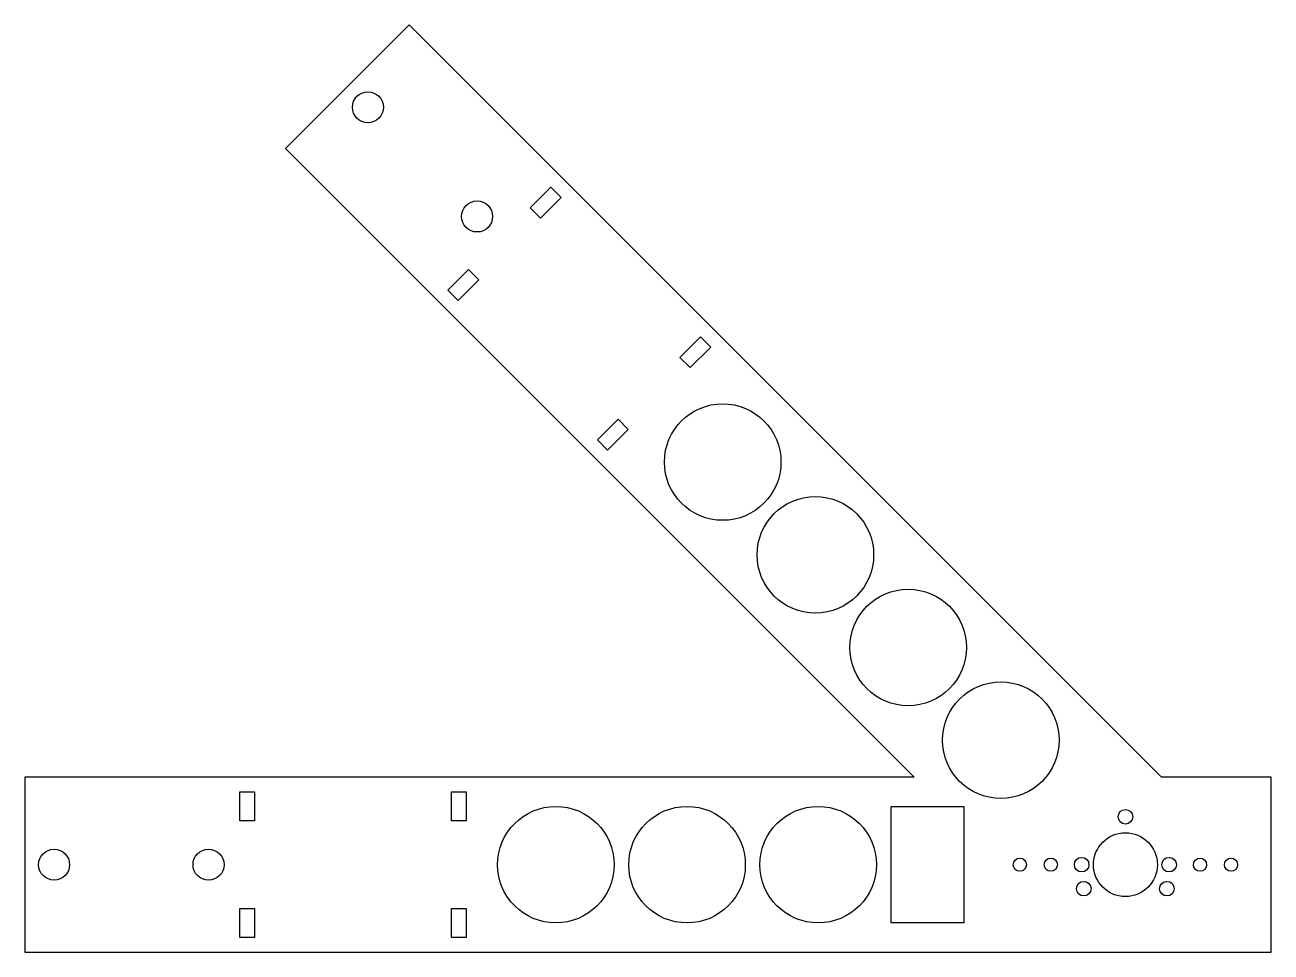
# Model space of a CAD drawing. Header units: inches. Extents: x 0 to 10.7, y 0 to 8.
import ezdxf

# ---------------------------------------------------------------- set-up
doc = ezdxf.new("R2010")
doc.units = ezdxf.units.IN
doc.header["$MEASUREMENT"] = 0

msp = doc.modelspace()

# ---------------------------------------------------------------- linework, layer by layer
for points in [[(9.751, 1.5), (3.295, 7.956), (2.235, 6.895), (7.63, 1.5), (0, 1.5), (0, 0), (10.691, 0), (10.691, 1.5)], [(4.334, 6.386), (4.511, 6.563), (4.6, 6.475), (4.423, 6.298)], [(3.893, 5.768), (3.716, 5.591), (3.627, 5.679), (3.804, 5.856)], [(5.618, 5.103), (5.795, 5.28), (5.883, 5.191), (5.706, 5.015)], [(5.176, 4.484), (4.999, 4.307), (4.911, 4.396), (5.088, 4.573)], [(1.845, 1.125), (1.845, 1.375), (1.97, 1.375), (1.97, 1.125)], [(3.66, 1.125), (3.66, 1.375), (3.785, 1.375), (3.785, 1.125)], [(8.055, 0.25), (7.43, 0.25), (7.43, 1.25), (8.055, 1.25)], [(1.97, 0.375), (1.97, 0.125), (1.845, 0.125), (1.845, 0.375)], [(3.785, 0.375), (3.785, 0.125), (3.66, 0.125), (3.66, 0.375)]]:
    msp.add_lwpolyline(points, close=True)
for centre, radius in [((2.942, 7.249), 0.133), ((3.879, 6.312), 0.133), ((5.986, 4.205), 0.5), ((6.781, 3.409), 0.5), ((7.577, 2.614), 0.5), ((8.372, 1.818), 0.5), ((4.555, 0.75), 0.5), ((5.68, 0.75), 0.5), ((6.805, 0.75), 0.5), ((9.441, 1.161), 0.0625), ((9.441, 0.75), 0.274), ((0.25, 0.75), 0.133), ((1.575, 0.75), 0.133), ((8.535, 0.75), 0.0565), ((8.801, 0.75), 0.0565), ((9.066, 0.75), 0.0625), ((9.816, 0.75), 0.0625), ((10.081, 0.75), 0.0565), ((10.347, 0.75), 0.0565), ((9.084, 0.544), 0.0625), ((9.797, 0.544), 0.0625)]:
    msp.add_circle(centre, radius)

doc.saveas('drawing.dxf')
